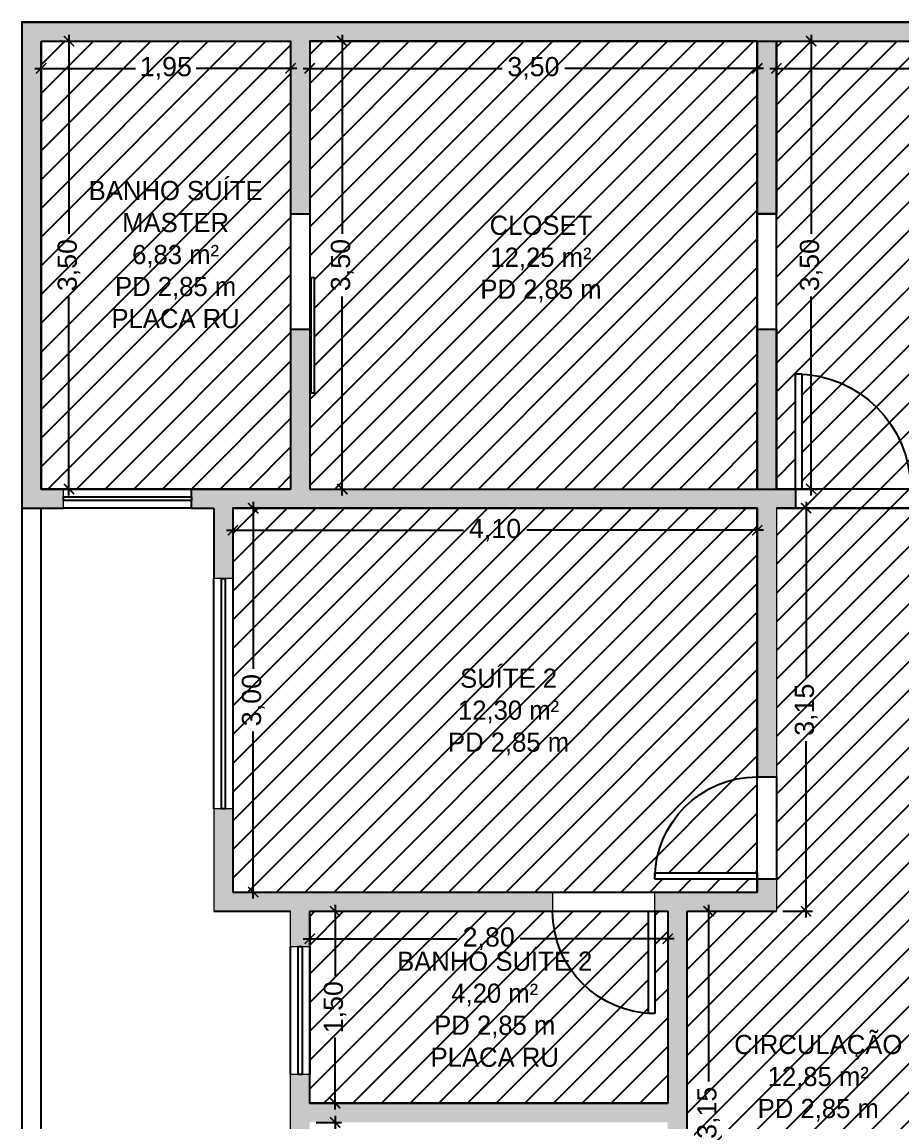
# Model space of a CAD drawing. Header units: metres. Extents: x 2690 to 3939, y 743 to 1123.
# Drawn here: x 3829.04 to 3835.92, y 791.44 to 800.04 of the extents above; entities that cross this region are included whole.
import ezdxf

# ---------------------------------------------------------------- set-up
doc = ezdxf.new("R2010")
doc.units = ezdxf.units.M
doc.set_wipeout_variables(frame=1)
doc.header["$PDMODE"] = 35
doc.linetypes.add('CYPELINEA', pattern=[0])
for name, color, linetype in [('001', 1, 'Continuous'), ('01', 1, 'Continuous'), ('02', 2, 'Continuous'), ('03', 3, 'Continuous'), ('04', 4, 'Continuous'), ('_a const_hum', 253, 'Continuous'), ('_parede int', 4, 'Continuous'), ('A CONSTRUIR', 10, 'Continuous'), ('caixilho', 2, 'Continuous'), ('TEXTOS', 3, 'CYPELINEA')]:
    doc.layers.add(name, color=color, linetype=linetype)
doc.layers.add('ALVENARIA', color=4, linetype='Continuous', lineweight=18)
doc.styles.add('ARIAL', font='arial.ttf')
doc.styles.add('ESCALA 1-100', font='GOTHIC.TTF', dxfattribs={"height": 0.15})
doc.dimstyles.new('SALVADOR 1-100 LC', dxfattribs={"dimtxt": 0.15, "dimasz": 0.08, "dimexe": 0.05, "dimexo": 0.05, "dimgap": 0.05, "dimtad": 0, "dimzin": 0, "dimtxsty": 'ARIAL', "dimblk": 'ARCHTICK', "dimcen": 0, "dimdle": 0.05, "dimclrd": 252, "dimclre": 252, "dimclrt": 2, "dimadec": 0, "dimazin": 0, "dimtfac": 1, "dimtofl": 0, "dimtmove": 0, "dimatfit": 3, "dimldrblk": 'OPEN30', "dimfxl": 0, "dimtolj": 1, "dimtzin": 0, "dimlwd": 25, "dimlwe": 25, "dimarcsym": 0})

# ---------------------------------------------------------------- blocks, each defined once
blk = doc.blocks.new('*U4')
at = {"layer": '02'}
for p, q in [((-0.05, 0.8), (-0.05, 0)), ((0, 0.8), (-0.05, 0.8)), ((0, 0), (0, 0.8)), ((-0.05, 0), (0, 0))]:
    blk.add_line(p, q, dxfattribs=at)
at = {"layer": '02', "ltscale": 0.05}
blk.add_arc((0, 0), 0.8, 90, 180, dxfattribs=at)
blk = doc.blocks.new('*U3')
at = {"layer": '02'}
for p, q in [((-0.05, 0.9), (-0.05, 0)), ((0, 0.9), (-0.05, 0.9)), ((0, 0), (0, 0.9)), ((-0.05, 0), (0, 0))]:
    blk.add_line(p, q, dxfattribs=at)
at = {"layer": '02', "ltscale": 0.05}
blk.add_arc((0, 0), 0.9, 90, 180, dxfattribs=at)
blk = doc.blocks.new('_ArchTick')
at = {"color": 0, "linetype": 'ByBlock', "const_width": 0.15}
blk.add_lwpolyline([(-0.5, -0.5), (0.5, 0.5)], dxfattribs=at)
blk = doc.blocks.new('*D607')
at = {"layer": '001', "color": 252, "linetype": 'Continuous', "lineweight": 25, "transparency": 16777216}
for p, q in [((3831.4895, 791.4857), (3831.4895, 790.9232)), ((3831.3406, 791.4357), (3831.5395, 791.4357)), ((3831.4895, 789.8857), (3831.4895, 790.4482)), ((3831.3406, 789.9357), (3831.5395, 789.9357))]:
    blk.add_line(p, q, dxfattribs=at)
at = {"layer": 'DEFPOINTS', "color": 0, "transparency": 16777216}
for p in [(3831.2906, 791.4357), (3831.4895, 791.4357), (3831.2906, 789.9357)]:
    blk.add_point(p, dxfattribs=at)
at = {"layer": '001', "color": 252, "lineweight": 25, "transparency": 16777216, "xscale": 0.08, "yscale": 0.08, "zscale": 0.08}
for p, rotation in [((3831.4895, 791.4357), 90), ((3831.4895, 789.9357), 270)]:
    blk.add_blockref('_ArchTick', p, dxfattribs=dict(at, rotation=rotation))
at = {"layer": '001', "color": 2, "transparency": 16777216, "insert": (3831.4895, 790.6857), "char_height": 0.15, "attachment_point": 5, "rotation": 90, "style": 'ARIAL'}
blk.add_mtext('\\A1;1,50', dxfattribs=at)
blk = doc.blocks.new('_Open30')
at = {"color": 0, "linetype": 'ByBlock', "lineweight": -2}
for p, q in [((-1, 0.27), (0, 0)), ((0, 0), (-1, -0.27)), ((0, 0), (-1, 0))]:
    blk.add_line(p, q, dxfattribs=at)
blk = doc.blocks.new('*D609')
at = {"layer": '001', "color": 252, "linetype": 'Continuous', "lineweight": 25, "transparency": 16777216}
for p, q in [((3831.4895, 793.1357), (3831.4895, 792.5732)), ((3831.3406, 793.0857), (3831.5395, 793.0857)), ((3831.4895, 791.5357), (3831.4895, 792.0982)), ((3831.3406, 791.5857), (3831.5395, 791.5857))]:
    blk.add_line(p, q, dxfattribs=at)
at = {"layer": 'DEFPOINTS', "color": 0, "transparency": 16777216}
for p in [(3831.2906, 793.0857), (3831.4895, 793.0857), (3831.2906, 791.5857)]:
    blk.add_point(p, dxfattribs=at)
at = {"layer": '001', "color": 252, "lineweight": 25, "transparency": 16777216, "xscale": 0.08, "yscale": 0.08, "zscale": 0.08}
for p, rotation in [((3831.4895, 793.0857), 90), ((3831.4895, 791.5857), 270)]:
    blk.add_blockref('_ArchTick', p, dxfattribs=dict(at, rotation=rotation))
at = {"layer": '001', "color": 2, "transparency": 16777216, "insert": (3831.4895, 792.3357), "char_height": 0.15, "attachment_point": 5, "rotation": 90, "style": 'ARIAL'}
blk.add_mtext('\\A1;1,50', dxfattribs=at)
blk = doc.blocks.new('*D610')
at = {"layer": '001', "color": 252, "linetype": 'Continuous', "lineweight": 25, "transparency": 16777216}
for p, q in [((3831.2906, 793.0357), (3831.2906, 792.8206)), ((3834.0906, 793.0357), (3834.0906, 792.8206)), ((3831.2406, 792.8706), (3832.4447, 792.8706)), ((3834.1406, 792.8706), (3832.9364, 792.8706))]:
    blk.add_line(p, q, dxfattribs=at)
at = {"layer": 'DEFPOINTS', "color": 0, "transparency": 16777216}
for p in [(3831.2906, 793.0857), (3834.0906, 793.0857), (3834.0906, 792.8706)]:
    blk.add_point(p, dxfattribs=at)
at = {"layer": '001', "color": 252, "lineweight": 25, "transparency": 16777216, "xscale": 0.08, "yscale": 0.08, "zscale": 0.08, "rotation": 180}
blk.add_blockref('_ArchTick', (3831.2906, 792.8706), dxfattribs=at)
at = {"layer": '001', "color": 252, "lineweight": 25, "transparency": 16777216, "xscale": 0.08, "yscale": 0.08, "zscale": 0.08}
blk.add_blockref('_ArchTick', (3834.0906, 792.8706), dxfattribs=at)
at = {"layer": '001', "color": 2, "transparency": 16777216, "insert": (3832.6906, 792.8706), "char_height": 0.15, "attachment_point": 5, "style": 'ARIAL'}
blk.add_mtext('\\A1;2,80', dxfattribs=at)
blk = doc.blocks.new('*D611')
at = {"layer": '001', "color": 252, "linetype": 'Continuous', "lineweight": 25, "transparency": 16777216}
for p, q in [((3830.8493, 796.2857), (3830.8493, 794.9802)), ((3830.7406, 796.2357), (3830.8993, 796.2357)), ((3830.8493, 793.1857), (3830.8493, 794.4912)), ((3830.7406, 793.2357), (3830.8993, 793.2357))]:
    blk.add_line(p, q, dxfattribs=at)
at = {"layer": 'DEFPOINTS', "color": 0, "transparency": 16777216}
for p in [(3830.6906, 796.2357), (3830.8493, 796.2357), (3830.6906, 793.2357)]:
    blk.add_point(p, dxfattribs=at)
at = {"layer": '001', "color": 252, "lineweight": 25, "transparency": 16777216, "xscale": 0.08, "yscale": 0.08, "zscale": 0.08}
for p, rotation in [((3830.8493, 796.2357), 90), ((3830.8493, 793.2357), 270)]:
    blk.add_blockref('_ArchTick', p, dxfattribs=dict(at, rotation=rotation))
at = {"layer": '001', "color": 2, "transparency": 16777216, "insert": (3830.8493, 794.7357), "char_height": 0.15, "attachment_point": 5, "rotation": 90, "style": 'ARIAL'}
blk.add_mtext('\\A1;3,00', dxfattribs=at)
blk = doc.blocks.new('*D612')
at = {"layer": '001', "color": 252, "linetype": 'Continuous', "lineweight": 25, "transparency": 16777216}
for p, q in [((3830.6906, 796.1857), (3830.6906, 796.0133)), ((3834.7906, 796.1857), (3834.7906, 796.0133)), ((3830.6406, 796.0633), (3832.493, 796.0633)), ((3834.8406, 796.0633), (3832.9881, 796.0633))]:
    blk.add_line(p, q, dxfattribs=at)
at = {"layer": 'DEFPOINTS', "color": 0, "transparency": 16777216}
for p in [(3830.6906, 796.2357), (3834.7906, 796.2357), (3834.7906, 796.0633)]:
    blk.add_point(p, dxfattribs=at)
at = {"layer": '001', "color": 252, "lineweight": 25, "transparency": 16777216, "xscale": 0.08, "yscale": 0.08, "zscale": 0.08, "rotation": 180}
blk.add_blockref('_ArchTick', (3830.6906, 796.0633), dxfattribs=at)
at = {"layer": '001', "color": 252, "lineweight": 25, "transparency": 16777216, "xscale": 0.08, "yscale": 0.08, "zscale": 0.08}
blk.add_blockref('_ArchTick', (3834.7906, 796.0633), dxfattribs=at)
at = {"layer": '001', "color": 2, "transparency": 16777216, "insert": (3832.7406, 796.0633), "char_height": 0.15, "attachment_point": 5, "style": 'ARIAL'}
blk.add_mtext('\\A1;4,10', dxfattribs=at)
blk = doc.blocks.new('*D613')
at = {"layer": '001', "color": 252, "linetype": 'Continuous', "lineweight": 25, "transparency": 16777216}
for p, q in [((3834.4105, 793.1357), (3834.4105, 791.756)), ((3834.2906, 793.0857), (3834.4605, 793.0857)), ((3834.4105, 789.8857), (3834.4105, 791.2654)), ((3834.2906, 789.9357), (3834.4605, 789.9357))]:
    blk.add_line(p, q, dxfattribs=at)
at = {"layer": 'DEFPOINTS', "color": 0, "transparency": 16777216}
for p in [(3834.2406, 793.0857), (3834.4105, 793.0857), (3834.2406, 789.9357)]:
    blk.add_point(p, dxfattribs=at)
at = {"layer": '001', "color": 252, "lineweight": 25, "transparency": 16777216, "xscale": 0.08, "yscale": 0.08, "zscale": 0.08}
for p, rotation in [((3834.4105, 793.0857), 90), ((3834.4105, 789.9357), 270)]:
    blk.add_blockref('_ArchTick', p, dxfattribs=dict(at, rotation=rotation))
at = {"layer": '001', "color": 2, "transparency": 16777216, "insert": (3834.4105, 791.5107), "char_height": 0.15, "attachment_point": 5, "rotation": 90, "style": 'ARIAL'}
blk.add_mtext('\\A1;3,15', dxfattribs=at)
blk = doc.blocks.new('*D618')
at = {"layer": '001', "color": 252, "linetype": 'Continuous', "lineweight": 25, "transparency": 16777216}
for p, q in [((3835.1735, 796.2857), (3835.1735, 794.906)), ((3834.9906, 796.2357), (3835.2235, 796.2357)), ((3835.1735, 793.0357), (3835.1735, 794.4154)), ((3834.9906, 793.0857), (3835.2235, 793.0857))]:
    blk.add_line(p, q, dxfattribs=at)
at = {"layer": 'DEFPOINTS', "color": 0, "transparency": 16777216}
for p in [(3834.9406, 796.2357), (3835.1735, 796.2357), (3834.9406, 793.0857)]:
    blk.add_point(p, dxfattribs=at)
at = {"layer": '001', "color": 252, "lineweight": 25, "transparency": 16777216, "xscale": 0.08, "yscale": 0.08, "zscale": 0.08}
for p, rotation in [((3835.1735, 796.2357), 90), ((3835.1735, 793.0857), 270)]:
    blk.add_blockref('_ArchTick', p, dxfattribs=dict(at, rotation=rotation))
at = {"layer": '001', "color": 2, "transparency": 16777216, "insert": (3835.1735, 794.6607), "char_height": 0.15, "attachment_point": 5, "rotation": 90, "style": 'ARIAL'}
blk.add_mtext('\\A1;3,15', dxfattribs=at)
blk = doc.blocks.new('*D623')
at = {"layer": '001', "color": 252, "linetype": 'Continuous', "lineweight": 25, "transparency": 16777216}
for p, q in [((3834.9906, 799.8857), (3835.263, 799.8857)), ((3835.213, 799.9357), (3835.213, 798.3802)), ((3835.213, 796.3357), (3835.213, 797.8912)), ((3834.9906, 796.3857), (3835.263, 796.3857))]:
    blk.add_line(p, q, dxfattribs=at)
at = {"layer": 'DEFPOINTS', "color": 0, "transparency": 16777216}
for p in [(3834.9406, 799.8857), (3835.213, 799.8857), (3834.9406, 796.3857)]:
    blk.add_point(p, dxfattribs=at)
at = {"layer": '001', "color": 252, "lineweight": 25, "transparency": 16777216, "xscale": 0.08, "yscale": 0.08, "zscale": 0.08}
for p, rotation in [((3835.213, 799.8857), 90), ((3835.213, 796.3857), 270)]:
    blk.add_blockref('_ArchTick', p, dxfattribs=dict(at, rotation=rotation))
at = {"layer": '001', "color": 2, "transparency": 16777216, "insert": (3835.213, 798.1357), "char_height": 0.15, "attachment_point": 5, "rotation": 90, "style": 'ARIAL'}
blk.add_mtext('\\A1;3,50', dxfattribs=at)
blk = doc.blocks.new('*D624')
at = {"layer": '001', "color": 252, "linetype": 'Continuous', "lineweight": 25, "transparency": 16777216}
for p, q in [((3834.9406, 799.8357), (3834.9406, 799.6231)), ((3839.4406, 799.8357), (3839.4406, 799.6231)), ((3834.8906, 799.6731), (3836.943, 799.6731)), ((3839.4906, 799.6731), (3837.4381, 799.6731))]:
    blk.add_line(p, q, dxfattribs=at)
at = {"layer": 'DEFPOINTS', "color": 0, "transparency": 16777216}
for p in [(3834.9406, 799.8857), (3839.4406, 799.8857), (3839.4406, 799.6731)]:
    blk.add_point(p, dxfattribs=at)
at = {"layer": '001', "color": 252, "lineweight": 25, "transparency": 16777216, "xscale": 0.08, "yscale": 0.08, "zscale": 0.08, "rotation": 180}
blk.add_blockref('_ArchTick', (3834.9406, 799.6731), dxfattribs=at)
at = {"layer": '001', "color": 252, "lineweight": 25, "transparency": 16777216, "xscale": 0.08, "yscale": 0.08, "zscale": 0.08}
blk.add_blockref('_ArchTick', (3839.4406, 799.6731), dxfattribs=at)
at = {"layer": '001', "color": 2, "transparency": 16777216, "insert": (3837.1906, 799.6731), "char_height": 0.15, "attachment_point": 5, "style": 'ARIAL'}
blk.add_mtext('\\A1;4,50', dxfattribs=at)
blk = doc.blocks.new('*D625')
at = {"layer": '001', "color": 252, "linetype": 'Continuous', "lineweight": 25, "transparency": 16777216}
for p, q in [((3831.2906, 799.8357), (3831.2906, 799.6231)), ((3834.7906, 799.8357), (3834.7906, 799.6231)), ((3831.2406, 799.6731), (3832.796, 799.6731)), ((3834.8406, 799.6731), (3833.2851, 799.6731))]:
    blk.add_line(p, q, dxfattribs=at)
at = {"layer": 'DEFPOINTS', "color": 0, "transparency": 16777216}
for p in [(3831.2906, 799.8857), (3834.7906, 799.8857), (3834.7906, 799.6731)]:
    blk.add_point(p, dxfattribs=at)
at = {"layer": '001', "color": 252, "lineweight": 25, "transparency": 16777216, "xscale": 0.08, "yscale": 0.08, "zscale": 0.08, "rotation": 180}
blk.add_blockref('_ArchTick', (3831.2906, 799.6731), dxfattribs=at)
at = {"layer": '001', "color": 252, "lineweight": 25, "transparency": 16777216, "xscale": 0.08, "yscale": 0.08, "zscale": 0.08}
blk.add_blockref('_ArchTick', (3834.7906, 799.6731), dxfattribs=at)
at = {"layer": '001', "color": 2, "transparency": 16777216, "insert": (3833.0406, 799.6731), "char_height": 0.15, "attachment_point": 5, "style": 'ARIAL'}
blk.add_mtext('\\A1;3,50', dxfattribs=at)
blk = doc.blocks.new('*D626')
at = {"layer": '001', "color": 252, "linetype": 'Continuous', "lineweight": 25, "transparency": 16777216}
for p, q in [((3831.3406, 799.8857), (3831.5955, 799.8857)), ((3831.5455, 799.9357), (3831.5455, 798.3802)), ((3831.5455, 796.3357), (3831.5455, 797.8912)), ((3831.3406, 796.3857), (3831.5955, 796.3857))]:
    blk.add_line(p, q, dxfattribs=at)
at = {"layer": 'DEFPOINTS', "color": 0, "transparency": 16777216}
for p in [(3831.2906, 799.8857), (3831.2906, 796.3857), (3831.5455, 796.3857)]:
    blk.add_point(p, dxfattribs=at)
at = {"layer": '001', "color": 252, "lineweight": 25, "transparency": 16777216, "xscale": 0.08, "yscale": 0.08, "zscale": 0.08}
for p, rotation in [((3831.5455, 799.8857), 90), ((3831.5455, 796.3857), 270)]:
    blk.add_blockref('_ArchTick', p, dxfattribs=dict(at, rotation=rotation))
at = {"layer": '001', "color": 2, "transparency": 16777216, "insert": (3831.5455, 798.1357), "char_height": 0.15, "attachment_point": 5, "rotation": 90, "style": 'ARIAL'}
blk.add_mtext('\\A1;3,50', dxfattribs=at)
blk = doc.blocks.new('*D627')
at = {"layer": '001', "color": 252, "linetype": 'Continuous', "lineweight": 25, "transparency": 16777216}
for p, q in [((3829.1906, 799.8357), (3829.1906, 799.6231)), ((3831.1406, 799.8357), (3831.1406, 799.6231)), ((3829.1406, 799.6731), (3829.9272, 799.6731)), ((3831.1906, 799.6731), (3830.4039, 799.6731))]:
    blk.add_line(p, q, dxfattribs=at)
at = {"layer": 'DEFPOINTS', "color": 0, "transparency": 16777216}
for p in [(3829.1906, 799.8857), (3831.1406, 799.8857), (3831.1406, 799.6731)]:
    blk.add_point(p, dxfattribs=at)
at = {"layer": '001', "color": 252, "lineweight": 25, "transparency": 16777216, "xscale": 0.08, "yscale": 0.08, "zscale": 0.08, "rotation": 180}
blk.add_blockref('_ArchTick', (3829.1906, 799.6731), dxfattribs=at)
at = {"layer": '001', "color": 252, "lineweight": 25, "transparency": 16777216, "xscale": 0.08, "yscale": 0.08, "zscale": 0.08}
blk.add_blockref('_ArchTick', (3831.1406, 799.6731), dxfattribs=at)
at = {"layer": '001', "color": 2, "transparency": 16777216, "insert": (3830.1656, 799.6731), "char_height": 0.15, "attachment_point": 5, "style": 'ARIAL'}
blk.add_mtext('\\A1;1,95', dxfattribs=at)
blk = doc.blocks.new('*D628')
at = {"layer": '001', "color": 252, "linetype": 'Continuous', "lineweight": 25, "transparency": 16777216}
for p, q in [((3829.2406, 799.8857), (3829.4581, 799.8857)), ((3829.4081, 799.9357), (3829.4081, 798.3802)), ((3829.4081, 796.3357), (3829.4081, 797.8912)), ((3829.2406, 796.3857), (3829.4581, 796.3857))]:
    blk.add_line(p, q, dxfattribs=at)
at = {"layer": 'DEFPOINTS', "color": 0, "transparency": 16777216}
for p in [(3829.1906, 799.8857), (3829.1906, 796.3857), (3829.4081, 796.3857)]:
    blk.add_point(p, dxfattribs=at)
at = {"layer": '001', "color": 252, "lineweight": 25, "transparency": 16777216, "xscale": 0.08, "yscale": 0.08, "zscale": 0.08}
for p, rotation in [((3829.4081, 799.8857), 90), ((3829.4081, 796.3857), 270)]:
    blk.add_blockref('_ArchTick', p, dxfattribs=dict(at, rotation=rotation))
at = {"layer": '001', "color": 2, "transparency": 16777216, "insert": (3829.4081, 798.1357), "char_height": 0.15, "attachment_point": 5, "rotation": 90, "style": 'ARIAL'}
blk.add_mtext('\\A1;3,50', dxfattribs=at)

msp = doc.modelspace()

# ---------------------------------------------------------------- hatches: boundary and pattern name
at = {"layer": '001', "true_color": 0x136734}
h = msp.add_hatch(dxfattribs=at)
h.set_pattern_fill('ANSI31', color=116, scale=0.05)
h.paths.add_polyline_path([(3831.1406, 799.8857), (3829.1906, 799.8857), (3829.1906, 796.3857), (3831.1406, 796.3857)])
at = {"layer": '001', "true_color": 0xc7c8ca}
h = msp.add_hatch(dxfattribs=at)
h.set_pattern_fill('ANSI31', color=9, scale=0.05)
h.paths.add_polyline_path([(3839.4406, 799.8857), (3834.9406, 799.8857), (3834.9406, 796.3857), (3835.0906, 796.3857), (3835.0906, 797.2857), (3835.1406, 797.2857), (3835.1406, 797.2843, -0.398025), (3835.9906, 796.3857), (3839.4406, 796.3857)])
h.paths.add_polyline_path([(3835.1406, 797.2843), (3835.1406, 796.3857), (3835.9906, 796.3857, 0.398025)], flags=17)
h.paths.add_polyline_path([(3834.7906, 799.8857), (3831.2906, 799.8857), (3831.2906, 796.3857), (3834.7906, 796.3857)])
h.paths.add_polyline_path([(3831.3294, 797.1382), (3831.2994, 797.1382), (3831.2994, 798.0352), (3831.3294, 798.0352)], flags=16)
h.paths.add_polyline_path([(3834.7906, 796.2357), (3830.6906, 796.2357), (3830.6906, 793.2357), (3834.7906, 793.2357), (3834.7906, 793.3357), (3833.9906, 793.3357), (3833.9906, 793.3857), (3833.9921, 793.3857, -0.396012), (3834.7906, 794.1357)])
h.paths.add_polyline_path([(3839.5906, 796.2357), (3836.2906, 796.2357), (3836.2906, 794.9357, -0.396012), (3837.089, 794.1857), (3837.0906, 794.1857), (3837.0906, 794.1357), (3836.2906, 794.1357), (3836.2906, 794.0357), (3839.5906, 794.0357)])
h.paths.add_polyline_path([(3836.2906, 794.9357), (3836.2906, 794.1857), (3837.089, 794.1857, 0.396012)], flags=17)
h.paths.add_polyline_path([(3834.7906, 794.1357, 0.396012), (3833.9921, 793.3857), (3834.7906, 793.3857)], flags=17)
h.paths.add_polyline_path([(3834.7906, 788.8857, -0.396012), (3833.9921, 789.6357), (3833.9906, 789.6357), (3833.9906, 789.6857), (3834.7906, 789.6857), (3834.7906, 789.7857), (3830.6906, 789.7857), (3830.6906, 786.7857), (3834.7906, 786.7857)])
h.paths.add_polyline_path([(3834.7906, 789.6357), (3833.9921, 789.6357, 0.396012), (3834.7906, 788.8857)], flags=17)
h.paths.add_polyline_path([(3834.9406, 786.6357), (3830.6906, 786.6357), (3830.6906, 782.4357), (3834.9406, 782.4357)])
h.paths.add_polyline_path([(3832.9218, 782.534), (3833.8929, 782.534), (3833.8929, 782.465), (3832.9218, 782.465)], flags=16)
h.paths.add_polyline_path([(3833.4406, 782.2857), (3830.6906, 782.2857), (3830.6906, 780.2857), (3833.4406, 780.2857)])
h.paths.add_polyline_path([(3834.7906, 782.2857), (3833.5906, 782.2857), (3833.5906, 782.1857), (3834.2906, 782.1857), (3834.2906, 782.1357), (3834.2888, 782.1357, -0.393426), (3833.5906, 781.4857), (3833.5906, 780.2857), (3833.6562, 780.2857), (3833.6562, 780.3363), (3833.6529, 780.3363, -0.414214), (3833.6262, 780.363), (3833.6262, 780.4696, -0.414214), (3833.6529, 780.4963), (3833.7595, 780.4963, -0.414214), (3833.7862, 780.4696), (3833.7862, 780.363, -0.414214), (3833.7595, 780.3363), (3833.7562, 780.3363), (3833.7562, 780.2857), (3834.7906, 780.2857)])
h.paths.add_polyline_path([(3834.2888, 782.1357), (3833.5906, 782.1357), (3833.5906, 781.4857, 0.393426)], flags=17)
h.paths.add_polyline_path([(3836.1406, 794.1347), (3836.1405, 794.1347), (3836.1405, 794.9347), (3836.1406, 796.2357), (3835.9906, 796.2357), (3835.9906, 796.3857), (3835.1406, 796.3857), (3835.0906, 796.3857), (3835.0906, 796.2357), (3834.9406, 796.2357), (3834.9406, 794.1357), (3834.9406, 793.3357), (3834.9406, 793.0857), (3834.8906, 793.0857), (3834.8906, 789.9357), (3834.9406, 789.9357), (3834.9406, 789.6857), (3834.9406, 788.8857), (3834.9406, 787.8357), (3835.0406, 787.8357), (3835.0406, 788.7357), (3835.0906, 788.7357), (3835.0906, 788.7343, -0.398025), (3835.9406, 787.8357), (3836.1406, 787.8357)])
h.paths.add_polyline_path([(3834.8906, 793.0857), (3834.2406, 793.0857), (3834.2406, 789.9357), (3834.8906, 789.9357)])
h.paths.add_polyline_path([(3835.0906, 788.7343), (3835.0906, 787.8357), (3835.9406, 787.8357, 0.398025)], flags=17)
at = {"layer": '001', "true_color": 0x136734}
h = msp.add_hatch(dxfattribs=at)
h.set_pattern_fill('ANSI31', color=116, scale=0.05)
h.paths.add_polyline_path([(3833.1906, 793.0857), (3831.2906, 793.0857), (3831.2906, 791.5857), (3834.0906, 791.5857), (3834.0906, 793.0857), (3833.9906, 793.0857), (3833.9906, 792.2857), (3833.9406, 792.2857), (3833.9406, 792.2873, -0.396012)])
h.paths.add_polyline_path([(3833.9406, 793.0857), (3833.1906, 793.0857, 0.396012), (3833.9406, 792.2873)], flags=17)
at = {"layer": 'A CONSTRUIR'}
h = msp.add_hatch(color=256, dxfattribs=at)
h.dxf.hatch_style = 1
h.paths.add_polyline_path([(3839.7406, 800.0357), (3832.2406, 800.0357), (3829.0406, 800.0357), (3829.0406, 796.2357), (3829.3656, 796.2357), (3829.3656, 796.3857), (3829.1906, 796.3857), (3829.1906, 799.8857), (3831.1406, 799.8857), (3831.1406, 798.5357), (3831.2906, 798.5357), (3831.2906, 799.8857), (3839.5906, 799.8857), (3839.5906, 799.4107), (3839.7406, 799.4107)])
h = msp.add_hatch(color=256, dxfattribs=at)
h.dxf.hatch_style = 1
h.paths.add_polyline_path([(3834.9406, 799.8857), (3834.7906, 799.8857), (3834.7906, 798.5357), (3834.9406, 798.5357)])
h = msp.add_hatch(color=256, dxfattribs=at)
h.dxf.hatch_style = 1
h.paths.add_polyline_path([(3835.0906, 796.3857), (3834.9406, 796.3857), (3831.2906, 796.3857), (3831.2906, 797.6357), (3831.1406, 797.6357), (3831.1406, 796.3857), (3830.3656, 796.3857), (3830.3656, 796.2357), (3830.5406, 796.2357), (3830.5406, 795.6857), (3830.6906, 795.6857), (3830.6906, 796.2357), (3834.7906, 796.2357), (3834.7906, 794.1357), (3834.9406, 794.1357), (3834.9406, 796.2357), (3835.0906, 796.2357)])
h = msp.add_hatch(color=256, dxfattribs=at)
h.dxf.hatch_style = 1
h.paths.add_polyline_path([(3834.9406, 797.6357), (3834.7906, 797.6357), (3834.7906, 796.3857), (3834.9406, 796.3857)])
h = msp.add_hatch(color=256, dxfattribs=at)
h.dxf.hatch_style = 1
h.paths.add_polyline_path([(3833.1906, 793.2357), (3830.6906, 793.2357), (3830.6906, 793.8857), (3830.5406, 793.8857), (3830.5406, 793.0857), (3831.1406, 793.0857), (3831.1406, 792.8107), (3831.2906, 792.8107), (3831.2906, 793.0857), (3833.1906, 793.0857)])
h = msp.add_hatch(color=256, dxfattribs=at)
h.dxf.hatch_style = 1
h.paths.add_polyline_path([(3834.9406, 793.3357), (3834.7906, 793.3357), (3834.7906, 793.2357), (3833.9906, 793.2357), (3833.9906, 793.0857), (3834.0906, 793.0857), (3834.0906, 791.5857), (3831.2906, 791.5857), (3831.2906, 791.8107), (3831.1406, 791.8107), (3831.1406, 791.1607), (3831.2906, 791.1607), (3831.2906, 791.4357), (3834.0906, 791.4357), (3834.0906, 789.9357), (3833.9906, 789.9357), (3833.9906, 789.7857), (3834.7906, 789.7857), (3834.7906, 789.6857), (3834.9406, 789.6857), (3834.9406, 789.9357), (3834.2406, 789.9357), (3834.2406, 793.0857), (3834.9406, 793.0857)])

# ---------------------------------------------------------------- linework, layer by layer
at = {"layer": '001'}
for points in [[(3829.1906, 799.8857), (3831.1406, 799.8857), (3831.1406, 796.3857), (3829.1906, 796.3857)], [(3831.2906, 796.3857), (3834.7906, 796.3857), (3834.7906, 799.8857), (3831.2906, 799.8857)], [(3834.9406, 799.8857), (3839.4406, 799.8857), (3839.4406, 796.3857), (3834.9406, 796.3857)], [(3830.6906, 793.2357), (3834.7906, 793.2357), (3834.7906, 796.2357), (3830.6906, 796.2357)], [(3831.2906, 793.0857), (3834.0906, 793.0857), (3834.0906, 791.5857), (3831.2906, 791.5857)]]:
    msp.add_lwpolyline(points, close=True, dxfattribs=at)
msp.add_lwpolyline([(3834.9406, 789.9357), (3834.9406, 787.8357), (3836.1406, 787.8357), (3836.1406, 796.2357), (3834.9406, 796.2357)], dxfattribs=at)
at = {"layer": '01'}
for p, q in [((3831.1406, 791.8107), (3831.1406, 792.8107)), ((3831.2906, 792.8107), (3831.2906, 791.8107))]:
    msp.add_line(p, q, dxfattribs=at)
for points in [[(3834.7906, 798.5357), (3834.7906, 797.6357), (3834.9406, 797.6357), (3834.9406, 798.5357)], [(3835.9906, 796.3857), (3835.0906, 796.3857), (3835.0906, 796.2357), (3835.9906, 796.2357)], [(3834.7906, 793.3357), (3834.7906, 794.1357), (3834.9406, 794.1357), (3834.9406, 793.3357)]]:
    msp.add_lwpolyline(points, close=True, dxfattribs=at)
at = {"layer": '02'}
msp.add_lwpolyline([(3851.7606, 800.0357), (3829.0406, 800.0357), (3829.0406, 770.0357), (3831.9006, 770.0357, 0.212628), (3840.2629, 775.297)], format="xyb", close=True, dxfattribs=at)
at = {"layer": '02', "ltscale": 0.05, "flags": 128}
msp.add_lwpolyline([(3830.6006, 793.8857), (3830.6006, 795.6857), (3830.6306, 795.6857), (3830.6306, 793.8857)], close=True, dxfattribs=at)
at = {"layer": '03'}
for p, q in [((3829.0406, 796.2357), (3829.0406, 780.2857)), ((3829.1906, 780.2857), (3829.1906, 796.2357))]:
    msp.add_line(p, q, dxfattribs=at)
at = {"layer": '04'}
for p, q in [((3829.0406, 800.0357), (3839.7406, 800.0357)), ((3831.1406, 799.8857), (3831.1406, 798.5357)), ((3831.2906, 799.8857), (3831.2906, 798.5357)), ((3834.7906, 799.8857), (3834.7906, 798.5357)), ((3834.9406, 799.8857), (3834.9406, 798.5357)), ((3831.1406, 798.5357), (3831.2906, 798.5357)), ((3834.7906, 798.5357), (3834.9406, 798.5357)), ((3831.1406, 797.6357), (3831.1406, 796.3857)), ((3831.1406, 797.6357), (3831.2906, 797.6357)), ((3831.2906, 797.6357), (3831.2906, 796.3857)), ((3834.7906, 797.6357), (3834.7906, 796.3857)), ((3834.7906, 797.6357), (3834.9406, 797.6357)), ((3834.9406, 797.6357), (3834.9406, 796.3857)), ((3829.1906, 796.3857), (3829.3656, 796.3857)), ((3830.3656, 796.3857), (3831.1406, 796.3857)), ((3830.3656, 796.2357), (3830.3656, 796.3857)), ((3831.2906, 796.3857), (3834.9406, 796.3857)), ((3834.9406, 796.3857), (3834.9406, 796.3857)), ((3829.0406, 796.2357), (3829.3656, 796.2357)), ((3830.3656, 796.2357), (3830.5406, 796.2357)), ((3830.5406, 796.2357), (3830.5406, 795.6857)), ((3830.6906, 796.2357), (3834.7906, 796.2357)), ((3830.6906, 796.2357), (3830.6906, 795.6857)), ((3834.7906, 796.2357), (3834.7906, 794.1357)), ((3830.5406, 796.1357), (3830.5406, 796.1357)), ((3834.7906, 793.3357), (3834.7906, 793.2357)), ((3830.6906, 793.2357), (3833.1906, 793.2357)), ((3833.9906, 793.2357), (3834.7906, 793.2357)), ((3830.5406, 793.0857), (3831.1406, 793.0857)), ((3831.2906, 793.0857), (3833.1906, 793.0857)), ((3833.9906, 793.0857), (3834.0906, 793.0857)), ((3834.0906, 793.0857), (3834.0906, 791.5857)), ((3834.2406, 793.0857), (3834.2406, 789.9357)), ((3834.2406, 793.0857), (3834.9406, 793.0857)), ((3831.2906, 791.5857), (3834.0906, 791.5857)), ((3831.2906, 791.5857), (3831.2906, 791.5857))]:
    msp.add_line(p, q, dxfattribs=at)
at = {"layer": '_a const_hum', "color": 4}
for p, q in [((3829.1906, 799.8857), (3831.1406, 799.8857)), ((3831.2906, 799.8857), (3839.5906, 799.8857)), ((3834.9406, 796.3857), (3835.0906, 796.3857)), ((3834.9406, 796.2357), (3835.0906, 796.2357)), ((3830.6906, 793.5357), (3830.6906, 793.5357))]:
    msp.add_line(p, q, dxfattribs=at)
at = {"layer": '_a const_hum', "color": 1}
for p, q in [((3829.3656, 796.3857), (3830.3656, 796.3857)), ((3830.3656, 796.2357), (3829.3656, 796.2357)), ((3830.5406, 793.8857), (3830.5406, 795.6857)), ((3830.6906, 795.6857), (3830.6906, 793.8857))]:
    msp.add_line(p, q, dxfattribs=at)
at = {"layer": '_parede int'}
for p, q in [((3829.0406, 800.0357), (3829.0406, 796.2357)), ((3829.1906, 799.8857), (3829.1906, 796.3857))]:
    msp.add_line(p, q, dxfattribs=at)
at = {"layer": 'ALVENARIA', "lineweight": 18}
for p, q in [((3829.3656, 796.2357), (3829.3656, 796.3857)), ((3831.1406, 792.8107), (3831.2906, 792.8107)), ((3831.2906, 791.8107), (3831.1406, 791.8107))]:
    msp.add_line(p, q, dxfattribs=at)
at = {"layer": 'ALVENARIA', "color": 4}
for p, q in [((3834.9406, 796.3857), (3834.9406, 796.3857)), ((3835.0906, 796.3857), (3835.0906, 796.2357)), ((3834.9406, 796.2357), (3834.9406, 794.1357)), ((3834.7906, 794.1357), (3834.9406, 794.1357)), ((3834.9406, 793.3357), (3834.7906, 793.3357)), ((3834.9406, 793.3357), (3834.9406, 793.0857)), ((3833.1906, 793.2357), (3833.1906, 793.0857)), ((3833.9906, 793.0857), (3833.9906, 793.2357))]:
    msp.add_line(p, q, dxfattribs=at)
at = {"layer": 'ALVENARIA'}
for p, q in [((3830.6906, 795.6857), (3830.5406, 795.6857)), ((3830.6906, 793.8857), (3830.5406, 793.8857)), ((3830.5406, 793.8857), (3830.5406, 793.0857)), ((3830.6906, 793.2357), (3830.6906, 793.8857)), ((3831.1406, 792.8107), (3831.1406, 793.0857)), ((3831.2906, 792.8107), (3831.2906, 793.0857)), ((3831.1406, 791.1607), (3831.1406, 791.8107)), ((3831.2906, 791.5857), (3831.2906, 791.8107))]:
    msp.add_line(p, q, dxfattribs=at)
at = {"layer": 'caixilho'}
msp.add_lwpolyline([(3831.2994, 797.1382), (3831.3294, 797.1382), (3831.3294, 798.0352), (3831.2994, 798.0352)], close=True, dxfattribs=at)

# ---------------------------------------------------------------- block references
at = {"layer": '02', "ltscale": 0.05, "xscale": -1}
msp.add_blockref('*U3', (3835.0906, 796.3857), dxfattribs=at)
for p, rotation in [((3834.7906, 793.3357), 90), ((3833.9906, 793.0857), 180)]:
    msp.add_blockref('*U4', p, dxfattribs=dict(at, rotation=rotation))

# ---------------------------------------------------------------- texts
at = {"layer": 'TEXTOS', "char_height": 0.15, "attachment_point": 1, "style": 'ESCALA 1-100'}
for s, width, insert in [('\\pxqc;BANHO SUÍTE MASTER^J6,83 m² ^JPD 2,85 m^JPLACA RU', 1.786181, (3829.3489, 798.7936)), ('\\pxqc;CLOSET^J12,25 m² ^JPD 2,85 m', 3.064394, (3831.5672, 798.5222)), ('\\pxqc;SUÍTE 2^J12,30 m² ^JPD 2,85 m', 3.064394, (3831.3138, 794.9824)), ('\\pxqc;BANHO SUÍTE 2^J4,20 m² ^JPD 2,85 m^JPLACA RU', 3.064394, (3831.2057, 792.77)), ('\\pxqc;CIRCULAÇÃO^J12,85 m² ^JPD 2,85 m', 3.064394, (3833.7361, 792.1193))]:
    msp.add_mtext_dynamic_manual_height_columns(s, width=width, gutter_width=12.5, heights=[0], dxfattribs=dict(at, insert=insert))

# ---------------------------------------------------------------- dimensions: what is measured, and where the dimension line sits
at = {"layer": '001'}
for base, p1, p2, picture, middle in [((3831.1406, 799.6731), (3829.1906, 799.8857), (3831.1406, 799.8857), '*D627', (3830.1656, 799.6731)), ((3834.7906, 799.6731), (3831.2906, 799.8857), (3834.7906, 799.8857), '*D625', (3833.0406, 799.6731)), ((3839.4406, 799.6731), (3834.9406, 799.8857), (3839.4406, 799.8857), '*D624', (3837.1906, 799.6731)), ((3834.7906, 796.0633), (3830.6906, 796.2357), (3834.7906, 796.2357), '*D612', (3832.7406, 796.0633))]:
    dim = msp.add_linear_dim(base=base, p1=p1, p2=p2, dimstyle='SALVADOR 1-100 LC', dxfattribs=at)
    dim.commit()
    dim.dimension.update_dxf_attribs({"geometry": picture, "text_midpoint": middle})
for base, p1, p2, picture, middle in [((3831.5455, 796.3857), (3831.2906, 799.8857), (3831.2906, 796.3857), '*D626', (3831.5455, 798.1357)), ((3835.213, 799.8857), (3834.9406, 796.3857), (3834.9406, 799.8857), '*D623', (3835.213, 798.1357)), ((3830.8493, 796.2357), (3830.6906, 793.2357), (3830.6906, 796.2357), '*D611', (3830.8493, 794.7357)), ((3835.1735, 796.2357), (3834.9406, 793.0857), (3834.9406, 796.2357), '*D618', (3835.1735, 794.6607)), ((3831.4895, 793.0857), (3831.2906, 791.5857), (3831.2906, 793.0857), '*D609', (3831.4895, 792.3357)), ((3834.4105, 793.0857), (3834.2406, 789.9357), (3834.2406, 793.0857), '*D613', (3834.4105, 791.5107)), ((3831.4895, 791.4357), (3831.2906, 789.9357), (3831.2906, 791.4357), '*D607', (3831.4895, 790.6857))]:
    dim = msp.add_linear_dim(base=base, p1=p1, p2=p2, angle=90, dimstyle='SALVADOR 1-100 LC', dxfattribs=at)
    dim.commit()
    dim.dimension.update_dxf_attribs({"geometry": picture, "text_midpoint": middle})

# ---------------------------------------------------------------- next in the draw order: wipeouts: each hides what was drawn before it
at = {"color": 255}
msp.add_wipeout([(3830.3656, 796.2957), (3829.3656, 796.2957), (3829.3656, 796.3257), (3830.3656, 796.3257)], dxfattribs=at).dxf.layer = '01'
at = {"ltscale": 0.05}
msp.add_wipeout([(3831.2006, 791.8107), (3831.2006, 792.8107), (3831.2306, 792.8107), (3831.2306, 791.8107)], dxfattribs=at).dxf.layer = '02'

# ---------------------------------------------------------------- next in the draw order: linework, layer by layer
at = {"layer": '02', "ltscale": 0.05, "flags": 128}
for points in [[(3830.3656, 796.2957), (3829.3656, 796.2957), (3829.3656, 796.3257), (3830.3656, 796.3257)], [(3831.2006, 791.8107), (3831.2006, 792.8107), (3831.2306, 792.8107), (3831.2306, 791.8107)]]:
    msp.add_lwpolyline(points, close=True, dxfattribs=at)

# ---------------------------------------------------------------- next in the draw order: dimensions: what is measured, and where the dimension line sits
at = {"layer": '001'}
dim = msp.add_linear_dim(base=(3829.4081, 796.3857), p1=(3829.1906, 799.8857), p2=(3829.1906, 796.3857), angle=90, dimstyle='SALVADOR 1-100 LC', dxfattribs=at)
dim.commit()
dim.dimension.update_dxf_attribs({"geometry": '*D628', "text_midpoint": (3829.4081, 798.1357)})
dim = msp.add_linear_dim(base=(3834.0906, 792.8706), p1=(3831.2906, 793.0857), p2=(3834.0906, 793.0857), dimstyle='SALVADOR 1-100 LC', dxfattribs=at)
dim.commit()
dim.dimension.update_dxf_attribs({"geometry": '*D610', "text_midpoint": (3832.6906, 792.8706)})

doc.saveas('drawing.dxf')
